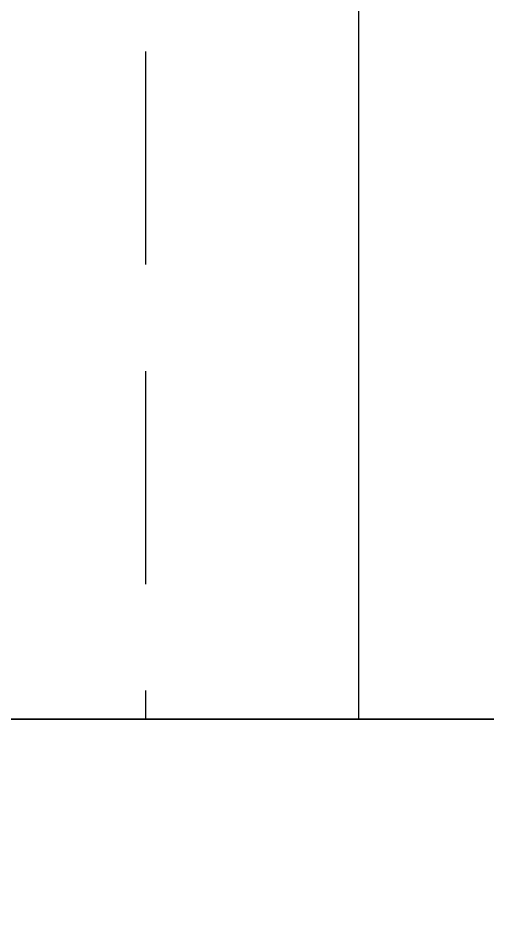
# Model space of a CAD drawing. Header units: inches. Extents: x -2661 to 42767, y -1222 to 9099.
# Drawn here: x -677.099 to -676.274, y 2822.479 to 2824.059 of the extents above; entities that cross this region are included whole.
import ezdxf

# ---------------------------------------------------------------- set-up
doc = ezdxf.new("R2010")
doc.units = ezdxf.units.IN
doc.header["$LTSCALE"] = 12
doc.header["$MEASUREMENT"] = 0
doc.layers.get('0').update_dxf_attribs({"linetype": 'CONTINUOUS'})
doc.layers.add('S-WOOD', color=3, linetype='CONTINUOUS')

# ---------------------------------------------------------------- blocks, each defined once
blk = doc.blocks.new('*U1284')
blk.add_lwpolyline([(1.5, -5.5), (0, -5.5), (0, 0), (1.5, 0)], close=True)
blk = doc.blocks.new('*U1148')
at = {"layer": 'S-WOOD'}
h = blk.add_hatch(dxfattribs=at)
h.set_pattern_fill('ANSI33', color=1, scale=3, angle=45, style=0)
h.set_pattern_definition([(90, (3.75, -8.375), (-0.75, 1e-16), []), (90, (4.125, -8), (-0.75, 1e-16), [0.375, -0.1875])])
h.paths.add_polyline_path([(5.25, -11.875), (0, -11.875), (0, 0), (5.25, 0)])
blk.add_lwpolyline([(5.25, -11.875), (0, -11.875), (0, 0), (5.25, 0)], close=True)
at = {"color": 4}
blk.add_lwpolyline([(0, 0), (5.25, 0), (5.25, -11.875), (0, -11.875)], close=True, dxfattribs=at)

msp = doc.modelspace()

# ---------------------------------------------------------------- block references
at = {"layer": 'S-WOOD'}
msp.add_blockref('*U1148', (-678.25002, 2834.70054), dxfattribs=at)
at = {"layer": 'S-WOOD', "rotation": 90.00000000000001}
msp.add_blockref('*U1284', (-678.50002, 2821.32554), dxfattribs=at)

doc.saveas('drawing.dxf')
